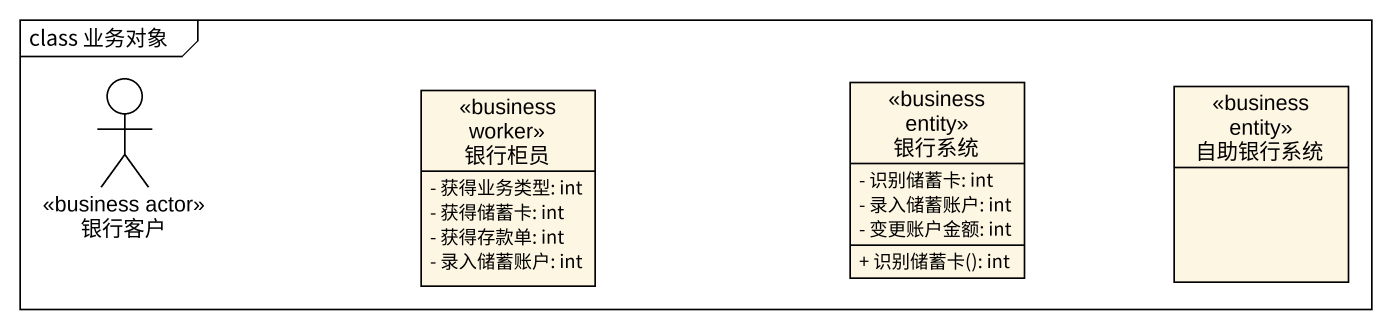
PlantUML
@startuml
mainframe class 业务对象
allowmixing
hide circle
hide empty members
skinparam classAttributeIconSize 0
actor 银行客户 <<business actor>>
class 银行柜员 <<business worker>> {
  - 获得业务类型: int
  - 获得储蓄卡: int
  - 获得存款单: int
  - 录入储蓄账户: int
}
class 银行系统 <<business entity>> {
  - 识别储蓄卡: int
  - 录入储蓄账户: int
  - 变更账户金额: int
  + 识别储蓄卡(): int
}
class 自助银行系统 <<business entity>>
@enduml
